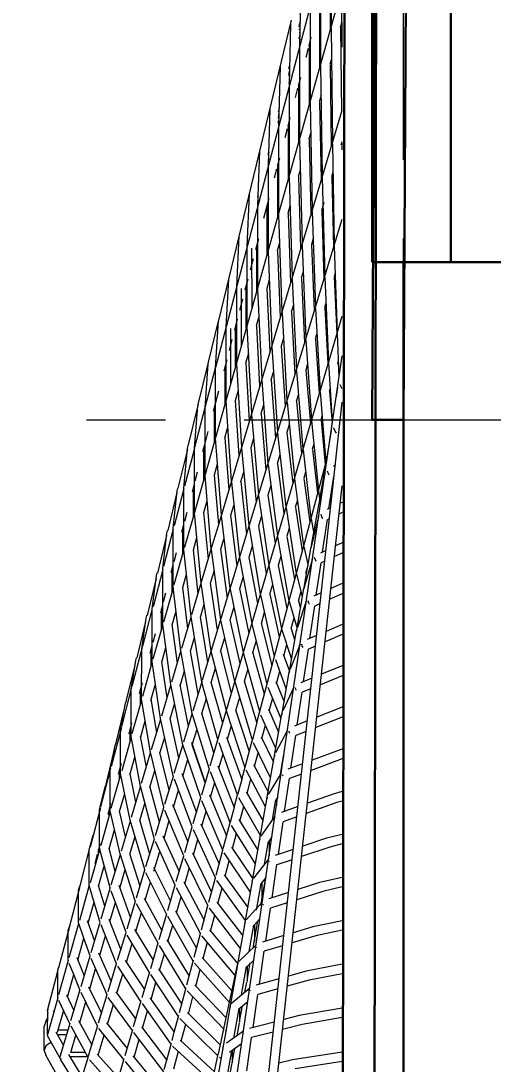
# Model space of a CAD drawing. Header units: millimetres. Extents: x 886808 to 1650903, y -1008069 to 230892.
# Drawn here: x 1015678 to 1017176, y -502840 to -499532 of the extents above; entities that cross this region are included whole.
import ezdxf
from ezdxf.xclip import XClip

# ---------------------------------------------------------------- set-up
doc = ezdxf.new("R2010")
doc.units = ezdxf.units.MM
doc.header["$XCLIPFRAME"] = 0
doc.linetypes.add('CENTER', pattern=[2, 1.25, -0.25, 0.25, -0.25])
doc.layers.get('0').update_dxf_attribs({"lineweight": 0})
for name, color, linetype, lineweight in [('8l NET TO', 8, 'Continuous', 9), ('A-Wall', 113, 'Continuous', 30), ('A_Dim', 8, 'Continuous', 5)]:
    doc.layers.add(name, color=color, linetype=linetype, lineweight=lineweight)
doc.styles.add('TIÊU ĐỀ', font='arial.ttf', dxfattribs={"height": 230})
doc.dimstyles.new('1-100', dxfattribs={"dimtxt": 230, "dimasz": 150, "dimexe": 150, "dimexo": 300, "dimgap": 90, "dimtad": 1, "dimdec": 0, "dimrnd": 5, "dimzin": 0, "dimtxsty": 'TIÊU ĐỀ', "dimblk": 'ARCHTICK', "dimcen": 100, "dimdle": 120, "dimclrd": 256, "dimclre": 256, "dimclrt": 2, "dimadec": 0, "dimazin": 0, "dimtfac": 1, "dimtdec": 0, "dimtix": 1, "dimtmove": 1, "dimatfit": 3, "dimldrblk": 'OPEN30', "dimfxl": 900, "dimtolj": 1, "dimtzin": 0, "dimlwd": 13, "dimlwe": 13, "dimarcsym": 1})

# ---------------------------------------------------------------- blocks, each defined once
blk = doc.blocks.new('_ArchTick')
at = {"color": 0, "linetype": 'ByBlock', "const_width": 0.15}
blk.add_lwpolyline([(-0.5, -0.5), (0.5, 0.5)], dxfattribs=at)
blk = doc.blocks.new('*D741')
at = {"layer": 'A_Dim', "lineweight": 13, "transparency": 16777216}
for p, q in [((1013607.9, -504817.1), (1013607.9, -500677.1)), ((1015585.4, -500797.1), (1013457.9, -500797.1)), ((1014602.1, -504697.1), (1013457.9, -504697.1))]:
    blk.add_line(p, q, dxfattribs=at)
at = {"layer": 'Defpoints', "color": 0, "transparency": 16777216}
for p in [(1013607.9, -500797.1), (1015885.4, -500797.1), (1014902.1, -504697.1)]:
    blk.add_point(p, dxfattribs=at)
at = {"layer": 'A_Dim', "lineweight": 13, "transparency": 16777216, "xscale": 150, "yscale": 150, "zscale": 150}
for p, rotation in [((1013607.9, -500797.1), 90), ((1013607.9, -504697.1), 270)]:
    blk.add_blockref('_ArchTick', p, dxfattribs=dict(at, rotation=rotation))
at = {"layer": 'A_Dim', "color": 2, "transparency": 16777216, "insert": (1013400.4, -502747.1), "char_height": 230, "attachment_point": 5, "rotation": 90, "style": 'TIÊU ĐỀ'}
blk.add_mtext('\\A1;3900', dxfattribs=at)
blk = doc.blocks.new('_Open30')
at = {"color": 0, "linetype": 'ByBlock', "lineweight": -2}
for p, q in [((-1, 0.268), (0, 0)), ((0, 0), (-1, -0.268)), ((0, 0), (-1, 0))]:
    blk.add_line(p, q, dxfattribs=at)
blk = doc.blocks.new('*D742')
at = {"layer": 'A_Dim', "lineweight": 13, "transparency": 16777216}
for p, q in [((1013607.9, -500917.1), (1013607.9, -499176.7)), ((1016505, -499296.7), (1013457.9, -499296.7)), ((1015585.4, -500797.1), (1013457.9, -500797.1))]:
    blk.add_line(p, q, dxfattribs=at)
at = {"layer": 'Defpoints', "color": 0, "transparency": 16777216}
for p in [(1013607.9, -499296.7), (1016805, -499296.7), (1015885.4, -500797.1)]:
    blk.add_point(p, dxfattribs=at)
at = {"layer": 'A_Dim', "lineweight": 13, "transparency": 16777216, "xscale": 150, "yscale": 150, "zscale": 150}
for p, rotation in [((1013607.9, -499296.7), 90), ((1013607.9, -500797.1), 270)]:
    blk.add_blockref('_ArchTick', p, dxfattribs=dict(at, rotation=rotation))
at = {"layer": 'A_Dim', "color": 2, "transparency": 16777216, "insert": (1013400.5, -500046.9), "char_height": 230, "attachment_point": 5, "rotation": 90, "style": 'TIÊU ĐỀ'}
blk.add_mtext('\\A1;1500', dxfattribs=at)
blk = doc.blocks.new('A$C41046D4A')
at = {"transparency": 33554636}
for p, q in [((7878.8, 6853.3), (8346.3, 5066)), ((8417, 4592.6), (7878.7, 6503.6)), ((7979.1, 6147.3), (7979.2, 6465.5)), ((7982.3, 6135.8), (7982.4, 6340)), ((8012.3, 6029.5), (8012.4, 6338)), ((8078.9, 6088.5), (8075.1, 6290.3)), ((7943.3, 5887), (7946, 6260.7)), ((8015.6, 6017.8), (8015.7, 6212.5)), ((8045.5, 5911.5), (8045.7, 6210.6)), ((7949.9, 6145.7), (7945.3, 6162.1)), ((8081.1, 6148.2), (8077.5, 6163)), ((8077.8, 6156.8), (8077.6, 6157.6)), ((8079.4, 6086.6), (8077.8, 6156.8)), ((8081.1, 6146.6), (8077.9, 6161.5)), ((8336.6, 5215.6), (8105.7, 6167.9)), ((8112.2, 5961.1), (8107.8, 6155.6)), ((7946.2, 5877.4), (7949.1, 6144.7)), ((7949.1, 6144.7), (7949.1, 6144.8)), ((7975.1, 5780.3), (7979.1, 6142.3)), ((8078, 6140.4), (8077.9, 6140.2)), ((8081.4, 6135.8), (8078, 6140.4)), ((8078.2, 6126.1), (8081.1, 6126.1)), ((8336.6, 4567.8), (7878.7, 6103.8)), ((8049.9, 6086.7), (8042.8, 6113.7)), ((8082, 6109.5), (8078.4, 6114.4)), ((8081.9, 6113.9), (8078.5, 6106.8)), ((8048.9, 5899.6), (8049, 6085.1)), ((8049, 6085.1), (8049, 6085.2)), ((8059.4, 6050.3), (8051.9, 6079.1)), ((8078.8, 5793.3), (8079, 6083.2)), ((7983.2, 6027.7), (7978, 6045.9)), ((7978.4, 5769.3), (7982.3, 6026.4)), ((7982.3, 6026.4), (7982.3, 6026.5)), ((8007, 5673.5), (8012.3, 6024)), ((8113.9, 6013), (8110.7, 6025.9)), ((8114.4, 5994.8), (8111.1, 6009.8)), ((8114.5, 5990.4), (8111.5, 5993.9)), ((8145.6, 5833.5), (8140.5, 6021)), ((8083.2, 5959.3), (8076.1, 5986.4)), ((8082.2, 5781.3), (8082.3, 5957.7)), ((8082.3, 5957.7), (8082.3, 5957.8)), ((8115.1, 5966.8), (8112, 5970.4)), ((8112.2, 5674.9), (8112.3, 5955.8)), ((8016.4, 5909.5), (8010.8, 5929.4)), ((8092.7, 5922.8), (8085.2, 5951.6)), ((8010.7, 5660.9), (8015.5, 5908)), ((8015.5, 5908), (8015.5, 5908.1)), ((8038.9, 5566.4), (8045.5, 5905.6)), ((8116.5, 5831.8), (8109.4, 5858.9)), ((8146.7, 5877.5), (8144.1, 5888.4)), ((8147.4, 5856.9), (8144.5, 5871.7)), ((8144.7, 5870.7), (8144.6, 5870.9)), ((8147, 5868.4), (8144.7, 5870.7)), ((8179, 5705.8), (8173.3, 5886.3)), ((8115.6, 5662.8), (8115.7, 5830.2)), ((8115.7, 5830.2), (8115.7, 5830.3)), ((8126.1, 5795.2), (8118.6, 5823.9)), ((8147.9, 5842), (8145, 5855.1)), ((8147.7, 5847), (8145.1, 5849.5)), ((8145.6, 5556.4), (8145.7, 5828.4)), ((8148.4, 5825.5), (8147.4, 5826.5)), ((7947.7, 5772.4), (7942.2, 5790.9)), ((8049.5, 5792), (8043.7, 5812.8)), ((8049.7, 5791.3), (8049.5, 5792)), ((7940.9, 5548.7), (7945.1, 5777.7)), ((7945.1, 5777.7), (7945.1, 5777.8)), ((7969.2, 5455.4), (7975.1, 5775.5)), ((8043.1, 5552.3), (8048.8, 5789.7)), ((8048.8, 5789.7), (8048.8, 5789.8)), ((8070.9, 5459.2), (8078.8, 5787.4)), ((8387.5, 4075.9), (7878.7, 5753.9)), ((8149.9, 5704.2), (8142.8, 5731.3)), ((8179.6, 5741.8), (8177.6, 5750.4)), ((8177.7, 5747.5), (8178.8, 5744)), ((8178.8, 5744), (8177.7, 5747.2)), ((8178.9, 5725.9), (8178.3, 5726.4)), ((8211.2, 5610.3), (8206, 5751.7)), ((8083.1, 5673), (8076.6, 5696.1)), ((8149, 5544.1), (8149.1, 5702.8)), ((8149.1, 5702.8), (8149.1, 5702.9)), ((8159.5, 5667.4), (8152, 5696.2)), ((8181, 5705), (8179, 5706.7)), ((8179, 5437.8), (8179.1, 5701.1)), ((7971.3, 5448.2), (7976.9, 5670.4)), ((7977.7, 5671.7), (7973.4, 5686.2)), ((7976.9, 5670.4), (7976.9, 5670.5)), ((7999.1, 5356.9), (8006.9, 5668.2)), ((8075.6, 5443.5), (8082.2, 5671.4)), ((8082.2, 5671.4), (8082.2, 5671.5)), ((8102.9, 5351.8), (8112.1, 5669.1)), ((8193, 5539.5), (8176.2, 5603.5)), ((8212.6, 5606), (8211.2, 5611.8)), ((8211.2, 5610.3), (8211.6, 5609.3)), ((8211.2, 5610.1), (8211.2, 5610.3)), ((8211.6, 5609.3), (8211.2, 5610.1)), ((8212.4, 5577.9), (8211.2, 5610.1)), ((8245.9, 5450), (8238.8, 5617)), ((8009.7, 5564.5), (8001.9, 5590.7)), ((8001.9, 5347.6), (8008.8, 5563)), ((8008.8, 5563), (8008.8, 5563.1)), ((8029, 5258.1), (8038.8, 5560.8)), ((8116.2, 5555.3), (8109.5, 5579.2)), ((8182.5, 5575.4), (8182.5, 5575.5)), ((8182.5, 5425.4), (8182.5, 5575.4)), ((8212.4, 5319), (8212.5, 5573.7)), ((8479.1, 1451.8), (7879.1, 5551.6)), ((8329.2, 1453), (7881.1, 5535.3)), ((8108.1, 5334.5), (8115.6, 5553.1)), ((8115.6, 5553.1), (8115.6, 5553.2)), ((8116.4, 5554.6), (8116.2, 5555.3)), ((8135, 5244.2), (8145.5, 5550.8)), ((8041.7, 5457.3), (8036, 5476.2)), ((8149.6, 5436.8), (8142.4, 5462.2)), ((8218.9, 5440.3), (8209.7, 5475.6)), ((8245.6, 5469.9), (8244.9, 5472.6)), ((8279.4, 5321.9), (8271.6, 5482.4)), ((7960.3, 5175.9), (7969.1, 5451.1)), ((8032.5, 5246.7), (8040.8, 5455.7)), ((8040.8, 5455.7), (8040.8, 5455.8)), ((8059, 5159.3), (8070.7, 5453.5)), ((8140.6, 5225.3), (8149, 5434.8)), ((8149, 5434.8), (8149, 5434.8)), ((8149.8, 5436.1), (8149.6, 5436.8)), ((8167.1, 5136.5), (8178.9, 5432.6)), ((8215.9, 5306.5), (8216, 5448)), ((8216, 5448), (8216, 5448.1)), ((8230.9, 5253.3), (8231, 5444.4)), ((8245.9, 5200.2), (8246, 5446.4)), ((8235.7, 5376.1), (8226.5, 5411.5)), ((7969.7, 5355.3), (7966.4, 5366.3)), ((8073.7, 5350), (8067.4, 5370.9)), ((8363.5, 3803), (7908.1, 5353.5)), ((7961.1, 5173.2), (7969, 5354)), ((7969, 5354), (7969, 5354)), ((7987.2, 5084.3), (7998.9, 5352.1)), ((8063.1, 5145.7), (8072.8, 5348.4)), ((8072.8, 5348.4), (8072.8, 5348.5)), ((8089, 5060.2), (8102.7, 5346.2)), ((8183.2, 5317.7), (8175.4, 5345.2)), ((8252.4, 5312.3), (8243.2, 5347.7)), ((8312.9, 5193.7), (8304.4, 5347.7)), ((8173.2, 5116), (8182.4, 5316.4)), ((8182.4, 5316.4), (8182.4, 5316.5)), ((8199.2, 5028.8), (8212.3, 5314.4)), ((8249.4, 5187.6), (8249.5, 5320.6)), ((8249.5, 5320.6), (8249.5, 5320.7)), ((8264.4, 5134.4), (8264.5, 5317)), ((8279.4, 5081.2), (8279.5, 5319.1)), ((8222.2, 2162.5), (7880, 5280.6)), ((7999.7, 5256.5), (7995.4, 5270.7)), ((8105.7, 5242.6), (8098.8, 5265.5)), ((8269.2, 5248), (8260, 5283.4)), ((7989, 5078.3), (7998.9, 5255.1)), ((7998.9, 5255.1), (7998.9, 5255.1)), ((8014.2, 4992.5), (8028.8, 5253.1)), ((8093.8, 5044.5), (8104.8, 5241.1)), ((8104.8, 5241.1), (8104.9, 5241.2)), ((8119.1, 4961.1), (8134.7, 5239)), ((8216.6, 5199.1), (8208.4, 5228.2)), ((8205.8, 5006.5), (8215.9, 5198.2)), ((8215.9, 5198.2), (8215.9, 5198.2)), ((8231.3, 4921), (8245.8, 5196.2)), ((8285.9, 5184.2), (8276.7, 5219.6)), ((8337.2, 5213.8), (8336.6, 5215.6)), ((8337.2, 5213.1), (8336.6, 5215.6)), ((8346.5, 5065.5), (8337.2, 5213.8)), ((8368.7, 5083.2), (8337.2, 5213.1)), ((7954.1, 5039.4), (7960.2, 5172.4)), ((8029.6, 5157.7), (8024.4, 5174.9)), ((8283, 5193.2), (8283, 5193.3)), ((8283, 5068.7), (8283, 5193.2)), ((8297.9, 5015.4), (8298, 5189.7)), ((8312.9, 4962.2), (8313, 5191.7)), ((8016.9, 4983.2), (8028.8, 5156.1)), ((8028.8, 5156.1), (8028.8, 5156.2)), ((8041.2, 4900.5), (8058.7, 5154.2)), ((8124.5, 4943.2), (8136.9, 5133.8)), ((8137.7, 5135.1), (8130.3, 5160)), ((8136.9, 5133.8), (8136.9, 5133.8)), ((8149.2, 4861.8), (8166.8, 5131.7)), ((8302.7, 5119.9), (8293.5, 5155.3)), ((8250, 5080.5), (8241.3, 5111.1)), ((7954.4, 5037.7), (7957.1, 5082)), ((7959.2, 5078.2), (7956.3, 5088.2)), ((7957.1, 5082), (7957.1, 5082)), ((7975.4, 4893.8), (7987, 5080.4)), ((8059.6, 5058.8), (8053.5, 5078.9)), ((8238.5, 4897), (8249.4, 5079.9)), ((8249.4, 5079.9), (8249.4, 5079.9)), ((8263.5, 4813.1), (8279.3, 5078)), ((8319.4, 5056), (8310.2, 5091.5)), ((8316.5, 5065.8), (8316.5, 5065.9)), ((8316.5, 4949.7), (8316.5, 5065.8)), ((8346.5, 5065.5), (8346.3, 5066)), ((8346.5, 5065.4), (8346.5, 5065.5)), ((8412.5, 4812.9), (8346.5, 5065.4)), ((8346.5, 4843.2), (8346.5, 5064.4)), ((8370, 5079.2), (8368.7, 5083.2)), ((8369.3, 5080.9), (8368.7, 5083.2)), ((8370.1, 5077.5), (8370, 5079.2)), ((8380, 4938.1), (8370.1, 5077.5)), ((8401.3, 4948.7), (8370.1, 5077.5)), ((8044.8, 4888.2), (8058.8, 5057.2)), ((8058.8, 5057.2), (8058.9, 5057.3)), ((8068.2, 4808.5), (8088.7, 5055.3)), ((8169.8, 5027.6), (8161.8, 5054.4)), ((7942.7, 4995), (7947.3, 5002.7)), ((7947.3, 5002.7), (7950.8, 5010.6)), ((7950.8, 5010.6), (7950.9, 5010.9)), ((7960.2, 5003.2), (7958.8, 5007.4)), ((7959.6, 5001.6), (7960.2, 5003.2)), ((7960.2, 5003.2), (7963.7, 4973.7)), ((7984.7, 4991.5), (7982.1, 5000.6)), ((8155.2, 4841.9), (8169.1, 5026.5)), ((8169.1, 5026.5), (8169.1, 5026.5)), ((8179.3, 4762.5), (8198.9, 5024.5)), ((7976, 4889.5), (7984, 4990.1)), ((7984, 4990.1), (7984, 4990.1)), ((7996.1, 4764.7), (8013.9, 4988.5)), ((8089.6, 4959.8), (8082.7, 4982.7)), ((8283.4, 4961.9), (8274.3, 4994.1)), ((8353, 4927.9), (8336.3, 4991.7)), ((8072.7, 4793), (8088.9, 4958.3)), ((8095.3, 4716.3), (8118.7, 4956.4)), ((8201.8, 4920.1), (8193.3, 4948.8)), ((8271.2, 4787.3), (8282.9, 4961.6)), ((8295.7, 4705.2), (8312.8, 4959.8)), ((8350, 4830.6), (8350, 4938.4)), ((8380, 4937.3), (8380, 4938.1)), ((8380, 4724.6), (8380, 4937.1)), ((8402.8, 4944.5), (8400.9, 4950.7)), ((8413.5, 4810.7), (8402.8, 4944.5)), ((8433.4, 4816.5), (8403, 4941.7)), ((7997.4, 4758.6), (8011, 4898.2)), ((8011.7, 4899.6), (8007.9, 4912.6)), ((8186, 4740.4), (8201.2, 4919.2)), ((8209.4, 4663.1), (8231.1, 4917.3)), ((7963.4, 4858.2), (7967.9, 4865.9)), ((7967.9, 4865.9), (7971.2, 4873.9)), ((7971.2, 4873.9), (7971.3, 4874.3)), ((7980.2, 4866.5), (7978.8, 4870.9)), ((7979.6, 4864.9), (7980.2, 4866.5)), ((7980.2, 4866.5), (7996.5, 4762.2)), ((8019.4, 4676.1), (8040.9, 4896.5)), ((8119.7, 4860.8), (8111.9, 4886.4)), ((8316.8, 4843.3), (8307.3, 4877.1)), ((8100.7, 4697.9), (8119, 4859.4)), ((8122.4, 4624.1), (8148.8, 4857.6)), ((8233.9, 4812.5), (8224.8, 4843.1)), ((8303.9, 4677.6), (8316.5, 4843.3)), ((8327.8, 4597.3), (8346.4, 4841.6)), ((8380, 4824.6), (8369.8, 4863.5)), ((8021.8, 4667), (8038, 4806.3)), ((8038.7, 4807.7), (8033.8, 4824.3)), ((8042.8, 4588.5), (8067.8, 4804.6)), ((8216.8, 4638.9), (8233.4, 4811.9)), ((8239.6, 4563.7), (8263.3, 4810)), ((8383.5, 4811), (8380, 4824.6)), ((8383.5, 4711.6), (8383.5, 4811)), ((8386.5, 4799.7), (8383.5, 4811)), ((8413.5, 4606.3), (8413.5, 4810.7)), ((8413.5, 4809.2), (8444.7, 4689.9)), ((8435.6, 4809.8), (8433, 4818.3)), ((8447, 4683.3), (8435.6, 4809.8)), ((8436, 4805.9), (8465.7, 4683.4)), ((8149.7, 4761.7), (8141.1, 4789.9)), ((7966.9, 4755.1), (7966.4, 4758.2)), ((7966.8, 4755.1), (7972.3, 4752.4)), ((7988.6, 4729.1), (7991.6, 4737.3)), ((7991.6, 4737.3), (7991.6, 4737.6)), ((8016.3, 4648), (7996.2, 4762.2)), ((7996.5, 4762.2), (7996.5, 4760.1)), ((7996.5, 4761.8), (7996.5, 4762.1)), ((7997.4, 4758.6), (7996.5, 4761.8)), ((8094.9, 4393.2), (7997.4, 4758.6)), ((8000.2, 4729.8), (7998.8, 4734.3)), ((8065.7, 4715.7), (8059.8, 4735.7)), ((8128.6, 4602.8), (8149.1, 4760.5)), ((8149.4, 4531.9), (8178.9, 4758.7)), ((8266, 4704.9), (8256.3, 4737.5)), ((8350.1, 4725.2), (8340.2, 4760.2)), ((8410.8, 4706.9), (8403.3, 4735.3)), ((7970.5, 4720.8), (7971.8, 4720.2)), ((7986.9, 4618), (7971.9, 4720.8)), ((7985.9, 4724.5), (7988.6, 4729.1)), ((7999.6, 4728.2), (8000.2, 4729.8)), ((8000.2, 4729.8), (8019.9, 4629.7)), ((8046.2, 4575.6), (8065, 4714.4)), ((8066.1, 4500.9), (8094.9, 4712.7)), ((8247.5, 4537.4), (8265.6, 4704.6)), ((8269.7, 4464.3), (8295.4, 4702.8)), ((8336.6, 4567.8), (8350, 4725)), ((8350.2, 4724.7), (8350.1, 4725.2)), ((8360, 4489.5), (8379.9, 4723.4)), ((8380, 4724.2), (8380, 4724.6)), ((7877.1, 4670.7), (7950.8, 4635.4)), ((8015.6, 4652), (8019.1, 4673.5)), ((8179.8, 4662.6), (8170.4, 4693.4)), ((8420, 4671.6), (8413.5, 4696.4)), ((8417, 4592.6), (8417, 4683)), ((8447.1, 4487.9), (8447, 4683.3)), ((8447, 4681.1), (8477.8, 4563.5)), ((8465.7, 4683.9), (8465.5, 4684.1)), ((8468.4, 4675.1), (8465.7, 4683.9)), ((8480.5, 4555.9), (8468.4, 4675.1)), ((8469, 4669.9), (8498.3, 4548.9)), ((7877.1, 4638.4), (7954.6, 4601.2)), ((8092.7, 4623.7), (8085.9, 4646.9)), ((8156.5, 4507.7), (8179.3, 4661.6)), ((8176.6, 4439.6), (8209.1, 4659.9)), ((8383.5, 4606.4), (8373.1, 4643.4)), ((7981.5, 4620.6), (7992.9, 4615.2)), ((8009.3, 4592.4), (8012, 4600.6)), ((8012, 4600.6), (8012, 4600.8)), ((8041.8, 4503.1), (8019.5, 4629.7)), ((8019.9, 4629.7), (8019.9, 4627.6)), ((8070.6, 4484.3), (8092.1, 4622.4)), ((8089.5, 4413.2), (8121.9, 4620.8)), ((8297.9, 4597.7), (8287.8, 4631.8)), ((8369.4, 4457.9), (8383.5, 4606.4)), ((8383.6, 4606.1), (8383.5, 4606.4)), ((8392.2, 4382.2), (8413.4, 4605.2)), ((8413.5, 4605.4), (8413.5, 4606.3)), ((8444.3, 4578.7), (8436.9, 4607.1)), ((7985.3, 4586.5), (7992, 4583.2)), ((8007, 4481), (7991.9, 4584.1)), ((8006.5, 4587.5), (8009.3, 4592.4)), ((8020.2, 4593.2), (8018.8, 4597.6)), ((8019.6, 4591.5), (8020.2, 4593.2)), ((8020.2, 4593.2), (8043.2, 4497.2)), ((8034.4, 4544.9), (8042.4, 4586)), ((8209.8, 4563.7), (8199.7, 4596.7)), ((8278.3, 4435.8), (8297.8, 4597.3)), ((8298, 4597.3), (8297.9, 4597.7)), ((8299.9, 4364.9), (8327.6, 4595.6)), ((8356.8, 4500.2), (8336.6, 4567.8)), ((8444, 4496.8), (8417, 4592.6)), ((8453.5, 4543.5), (8447, 4568.2)), ((7877.1, 4541.2), (7965.7, 4500.1)), ((8119.8, 4531.7), (8112.1, 4557.8)), ((8184.5, 4412.6), (8209.4, 4562.7)), ((8203.7, 4347.3), (8239.2, 4561)), ((8209.7, 4563.6), (8209.8, 4563.7)), ((8209.8, 4563.4), (8209.7, 4563.6)), ((8450.6, 4473.7), (8450.5, 4555.3)), ((8480.6, 4369.6), (8480.5, 4555.9)), ((8480.5, 4553), (8511.3, 4435.4)), ((8498.5, 4549.2), (8498.1, 4549.6)), ((8501.2, 4540.4), (8498.5, 4549.2)), ((8514, 4428.4), (8501.2, 4540.4)), ((8502, 4533.6), (8530.9, 4414.3)), ((7877.1, 4508.9), (7969.4, 4466.2)), ((8094.9, 4393.2), (8119.2, 4530.5)), ((8112.9, 4325.4), (8149, 4528.9)), ((8239.9, 4464.3), (8229.1, 4500)), ((8330.1, 4489.7), (8319.3, 4526.1)), ((8360, 4489.5), (8356.8, 4500.2)), ((8417, 4487.5), (8406, 4526.7)), ((7996.3, 4485.9), (8014, 4477.7)), ((8065.6, 4368.1), (8042.8, 4497.3)), ((8043.2, 4497.2), (8043.2, 4495.1)), ((8052.7, 4441), (8065.7, 4498.5)), ((8146.8, 4439.6), (8138.3, 4468.6)), ((8309.1, 4334.3), (8330, 4490)), ((8330, 4265.5), (8359.8, 4488.4)), ((8360, 4489.4), (8360, 4489.5)), ((8421.5, 4283.1), (8360, 4489.4)), ((8402.1, 4348), (8417, 4487.5)), ((8424.4, 4274.9), (8447.1, 4487.9)), ((8444.3, 4496), (8444, 4496.8)), ((8444.5, 4495.3), (8444.3, 4496)), ((8477.5, 4377.9), (8446.9, 4486.6)), ((8477.8, 4450.6), (8470.4, 4479)), ((8000, 4452), (8012.1, 4446.4)), ((8027, 4343.9), (8012, 4446.8)), ((8027.3, 4450.8), (8030, 4455.6)), ((8030, 4455.6), (8032.4, 4463.9)), ((8032.4, 4463.9), (8032.4, 4464)), ((8040.2, 4456.5), (8038.8, 4460.9)), ((8039.6, 4454.9), (8040.2, 4456.5)), ((8040.2, 4456.5), (8066.5, 4364.7)), ((8059.8, 4413.7), (8053, 4439.2)), ((8119.1, 4302.2), (8146.4, 4438.6)), ((8136.3, 4237.7), (8176.1, 4437)), ((8212.4, 4317.6), (8239.6, 4463.8)), ((8230.8, 4255), (8269.4, 4462.2)), ((8487, 4415.4), (8480.6, 4440.1)), ((7877.1, 4410.8), (7980.5, 4364.7)), ((8058.4, 4408.8), (8059.3, 4412.4)), ((8070.6, 4339.6), (8089.1, 4411)), ((8270, 4365.1), (8258.4, 4403.3)), ((8362.2, 4382.1), (8350.8, 4420.5)), ((8450.4, 4368.8), (8438.8, 4410.2)), ((8484, 4354.8), (8484, 4427.9)), ((8514.1, 4251.3), (8514, 4428.4)), ((8514, 4425), (8544.7, 4307.5)), ((8531.3, 4414.5), (8530.8, 4415.1)), ((8534, 4405.7), (8531.3, 4414.5)), ((8547.5, 4301), (8534, 4405.7)), ((7877.1, 4378.7), (7984.2, 4330.9)), ((8112.6, 4326.8), (8094.9, 4393.2)), ((8173.9, 4347.5), (8164.6, 4379.2)), ((8339.9, 4232.7), (8362.2, 4382.3)), ((8360.2, 4166.6), (8392.1, 4381.2)), ((8392.1, 4381.7), (8392.2, 4382.2)), ((8434.9, 4238.1), (8450.4, 4368.8)), ((8450.4, 4368.8), (8450.5, 4369.1)), ((8456.6, 4167.6), (8480.6, 4369.6)), ((8510.8, 4259.8), (8480.4, 4367.8)), ((8535.1, 4397.1), (8563.6, 4279.8)), ((8011.1, 4351), (8034.8, 4340.4)), ((8089.1, 4234.6), (8066.2, 4364.8)), ((8066.5, 4364.7), (8066.5, 4362.6)), ((8083.4, 4325.5), (8075, 4356.8)), ((8143.3, 4211.4), (8173.5, 4346.7)), ((8159.7, 4149.9), (8203.3, 4345.2)), ((8240.2, 4222.7), (8269.8, 4364.9)), ((8257.9, 4162.7), (8299.6, 4363.4)), ((8511.3, 4322.5), (8503.9, 4350.9)), ((8014.8, 4317.3), (8032.1, 4309.6)), ((8047.1, 4206.8), (8031.9, 4310.6)), ((8048.2, 4314.3), (8050.7, 4318.9)), ((8050.7, 4318.9), (8052.6, 4326.4)), ((8058.7, 4324.6), (8086.7, 4242)), ((8060.2, 4319.8), (8058.8, 4324.1)), ((8059.6, 4318.3), (8060.2, 4319.8)), ((8076.8, 4304.5), (8082.7, 4324.9)), ((8088.1, 4240.4), (8112.5, 4323.6)), ((8112.9, 4325.4), (8112.6, 4326.8)), ((8215.7, 3940), (8112.9, 4325.4)), ((8300, 4266), (8287.8, 4306.5)), ((8394.3, 4274.5), (8382.2, 4315)), ((8520.5, 4287.5), (8514.1, 4312)), ((7887, 4275.6), (7995.4, 4229)), ((8106.6, 4238.4), (8097.5, 4272.5)), ((8201.3, 4254), (8190.9, 4289.6)), ((8370.7, 4131.1), (8394.3, 4274.5)), ((8390.4, 4067.6), (8424.4, 4274.9)), ((8453.4, 4176), (8424.2, 4273.9)), ((8483.9, 4250.2), (8471.6, 4293.8)), ((8517.5, 4236), (8517.5, 4300.5)), ((8547.6, 4133), (8547.5, 4301)), ((8577.5, 4182.3), (8547.5, 4297)), ((8564, 4279.8), (8563.4, 4280.4)), ((8566.8, 4271), (8564, 4279.8)), ((8580.9, 4173.6), (8566.8, 4271)), ((7877.1, 4247.8), (7999.1, 4195.5)), ((8094.7, 4202.6), (8106.2, 4237.4)), ((8105.2, 4143), (8135.9, 4236.1)), ((8167.5, 4120.8), (8200.6, 4254.8)), ((8183.1, 4062.2), (8230.4, 4253.3)), ((8268.1, 4127.8), (8300, 4266)), ((8285, 4070.4), (8329.8, 4264.5)), ((8300, 4266), (8300, 4266)), ((8300.1, 4265.9), (8300, 4266)), ((8467.7, 4128.1), (8484, 4250.8)), ((8488.8, 4060.3), (8514.1, 4251.3)), ((8544.1, 4141.6), (8513.8, 4249.1)), ((8568.4, 4260), (8596.2, 4145.2)), ((8025.9, 4215.9), (8055.5, 4203.2)), ((8089.9, 4232.2), (8089, 4234.9)), ((8112.5, 4101.5), (8089.5, 4232.3)), ((8089.9, 4232.2), (8089.9, 4230)), ((8330.5, 4165.4), (8317.1, 4209.7)), ((8426.4, 4166.9), (8413.7, 4209.5)), ((8544.8, 4194.5), (8537.4, 4222.9)), ((8029.6, 4182.4), (8052.1, 4172.7)), ((8067.2, 4069.8), (8052.1, 4173.1)), ((8069.1, 4178), (8071.4, 4182.2)), ((8071.4, 4182.2), (8072.7, 4188.4)), ((8078.6, 4188.7), (8110, 4109.5)), ((8080.1, 4183.1), (8078.8, 4187.3)), ((8079.6, 4181.7), (8080.1, 4183.1)), ((8129.9, 4151.2), (8120, 4188)), ((8228.3, 4162.2), (8217.2, 4199.9)), ((8517.3, 4131.5), (8504.3, 4177.6)), ((8553.9, 4159.6), (8547.5, 4184)), ((8551, 4117.2), (8550.9, 4173.1)), ((8610.8, 4054.9), (8578.2, 4179.6)), ((8581, 4014.6), (8580.9, 4173.6)), ((8132.1, 4157.2), (8112.2, 4103.1)), ((8122.2, 4046.7), (8155.8, 4138.6)), ((8191.6, 4030.3), (8227.8, 4162.9)), ((8206.5, 3974.4), (8257.6, 4161.5)), ((8295.9, 4033), (8330.1, 4166.8)), ((8312.2, 3978.5), (8360, 4165.7)), ((8360.1, 4166.2), (8360.2, 4166.6)), ((8401.5, 4029.6), (8426.4, 4166.9)), ((8420.6, 3968.7), (8456.6, 4167.6)), ((8426.4, 4166.9), (8426.4, 4167.1)), ((8485.4, 4068.8), (8456.4, 4166.2)), ((8596.8, 4145.1), (8596.1, 4145.7)), ((8599.5, 4136.3), (8596.8, 4145.1)), ((8614.3, 4046.1), (8599.5, 4136.3)), ((7896.2, 4108.3), (8014, 4059.8)), ((7908.6, 4135), (8010.3, 4093.2)), ((8153.1, 4063.9), (8142.7, 4103.2)), ((8255, 4071.1), (8243.6, 4110.2)), ((8360.5, 4066.6), (8346.5, 4112.8)), ((8459.2, 4056.7), (8445.1, 4104.1)), ((8500.5, 4018.1), (8517.4, 4132.5)), ((8520.9, 3952.9), (8547.6, 4133)), ((8577.4, 4023.5), (8547.2, 4130.5)), ((8628.8, 4011), (8601.9, 4121.7)), ((8040.8, 4080.6), (8076.1, 4066.1)), ((8113.2, 4099.7), (8112.3, 4102.5)), ((8135.8, 3969.5), (8112.8, 4099.8)), ((8113.2, 4099.7), (8113.2, 4097.4)), ((8155.5, 4069.8), (8129.4, 4005.4)), ((8215.7, 3940), (8255, 4071)), ((8285, 4070.4), (8285, 4070.4)), ((8417.4, 3977.2), (8388.3, 4073.3)), ((8044.5, 4047.3), (8072.1, 4035.9)), ((8090.2, 4042), (8092.1, 4045.5)), ((8092.1, 4045.5), (8092.9, 4050.4)), ((8098.5, 4052.6), (8133.3, 3976.9)), ((8100.1, 4046.5), (8098.8, 4050.5)), ((8099.6, 4045.1), (8100.1, 4046.5)), ((8138.9, 3951.7), (8179.2, 4051.1)), ((8230, 3886.9), (8284.7, 4069.6)), ((8323.8, 3938.3), (8360.2, 4067.5)), ((8339.3, 3886.6), (8390.2, 4066.9)), ((8390.2, 4067), (8390.4, 4067.6)), ((8432.3, 3928.2), (8458.6, 4059.8)), ((8450.7, 3869.8), (8488.8, 4060.3)), ((8517.3, 3961.7), (8488.4, 4058.6)), ((8551.7, 4009.5), (8537, 4061.6)), ((8587.4, 4031.8), (8578.3, 4066.6)), ((8584.4, 3998.6), (8584.3, 4045.8)), ((8644.1, 3927.6), (8611.6, 4051.8)), ((8614.4, 3896.3), (8614.3, 4046.1)), ((8087.2, 3932.7), (8072.1, 4036.2)), ((8176.4, 3976.7), (8165.3, 4018.2)), ((8282.2, 3978.7), (8270, 4020.3)), ((8390.3, 3968.4), (8375.8, 4016)), ((8533.3, 3908.1), (8550.9, 4014.2)), ((8553.1, 3845.6), (8581, 4014.6)), ((8610.7, 3905.3), (8580.6, 4012)), ((8629.5, 4010.4), (8628.8, 4011)), ((8628.9, 4010.5), (8628.8, 4011)), ((8632.2, 4001.6), (8629.5, 4010.4)), ((7930.2, 3994.5), (8025.3, 3957.1)), ((8178.9, 3982.3), (8146.4, 3909.2)), ((8239.8, 3849.8), (8282.1, 3978.9)), ((8253.4, 3799.4), (8311.9, 3977.7)), ((8312.1, 3978.2), (8312.2, 3978.5)), ((8490.5, 3951.7), (8476.5, 3998.8)), ((8647.7, 3918.7), (8632.2, 4001.6)), ((8661.5, 3875.9), (8636.2, 3980.4)), ((7918.2, 3967.6), (8028.9, 3923.9)), ((8055.7, 3945.1), (8096.5, 3929)), ((8136.6, 3967.2), (8135.6, 3970.1)), ((8159.3, 3835.9), (8136.2, 3967.3)), ((8136.6, 3967.2), (8136.6, 3964.8)), ((8155.4, 3857.8), (8202.6, 3963.7)), ((8215.7, 3940), (8229.9, 3886.8)), ((8351.5, 3843.7), (8390.3, 3968.4)), ((8366.5, 3794.7), (8420.6, 3968.7)), ((8390.3, 3968.4), (8390.3, 3968.4)), ((8447.4, 3878.5), (8420.3, 3967.8)), ((8463, 3826.7), (8490.7, 3952.5)), ((8480.9, 3770.9), (8520.9, 3952.9)), ((8549.3, 3854.5), (8520.5, 3951)), ((8584, 3894.6), (8569.6, 3945.7)), ((8620.7, 3904.2), (8611.7, 3938.8)), ((8059.3, 3912), (8092.2, 3899)), ((8111.4, 3906.2), (8112.8, 3908.9)), ((8112.8, 3908.9), (8113.2, 3912.3)), ((8118.5, 3916.3), (8156.7, 3844.4)), ((8120.1, 3909.8), (8118.9, 3913.6)), ((8119.6, 3908.5), (8120.1, 3909.8)), ((8199.7, 3889.4), (8188.4, 3931.7)), ((8309.1, 3886.9), (8296.4, 3930.4)), ((8420.4, 3869.2), (8405.2, 3919.2)), ((8617.7, 3880.1), (8617.7, 3918.4)), ((8645, 3924.2), (8677.4, 3800.2)), ((8647.8, 3778), (8647.7, 3918.7)), ((7877.1, 3875.4), (7951.8, 3854)), ((8107.3, 3795.6), (8092.1, 3899.3)), ((8202.3, 3894.8), (8163.1, 3814.3)), ((8171.8, 3764.9), (8226, 3876.2)), ((8229.9, 3886.8), (8230, 3886.9)), ((8229.9, 3886.7), (8229.9, 3886.8)), ((8263.7, 3759.9), (8229.9, 3886.7)), ((8311.7, 3894.2), (8263.7, 3759.9)), ((8276.7, 3711.2), (8335.5, 3875.6)), ((8339.1, 3886), (8339.3, 3886.6)), ((8423.1, 3877.3), (8379.3, 3749.1)), ((8523.1, 3842.5), (8507.9, 3893.6)), ((8566.1, 3798), (8584.3, 3895.9)), ((8585.1, 3738.3), (8614.4, 3896.3)), ((8613.9, 3893.6), (8644, 3787)), ((8662.2, 3875.7), (8661.4, 3876.3)), ((8664.9, 3866.9), (8662.2, 3875.7)), ((7951.8, 3854), (8040.2, 3820.8)), ((8140.9, 3775.9), (8129.8, 3838.8)), ((8222.9, 3802.1), (8210.8, 3847.6)), ((8336.1, 3795.2), (8322.8, 3840.4)), ((8379.3, 3749.2), (8420.4, 3869.5)), ((8393.6, 3702.7), (8450.7, 3869.8)), ((8477.3, 3779.7), (8450.3, 3868.6)), ((8493.8, 3725.3), (8522.8, 3845.2)), ((8511, 3672), (8553.1, 3845.6)), ((8581.2, 3747.3), (8552.6, 3843.5)), ((8681, 3791.3), (8664.9, 3866.9)), ((8710.6, 3673.4), (8666.7, 3854.4)), ((7940.1, 3826.8), (8043.8, 3787.8)), ((8070.6, 3809.4), (8116.9, 3792)), ((8130.8, 3832.2), (8131.2, 3830.8)), ((8131.3, 3828.8), (8132.4, 3826.7)), ((8159.9, 3834.7), (8159, 3837.8)), ((8182.5, 3704.3), (8159.5, 3834.8)), ((8159.9, 3834.7), (8159.9, 3832.2)), ((8225.7, 3807.4), (8179.6, 3720.4)), ((8450.3, 3770.5), (8434.5, 3822.4)), ((8618.1, 3773.8), (8602.2, 3830.2)), ((8654.1, 3776.7), (8645.1, 3811.1)), ((8074.2, 3776.5), (8112.2, 3762.2)), ((8132.6, 3770.6), (8133.4, 3772.2)), ((8133.4, 3772.2), (8133.6, 3774.1)), ((8138.4, 3780), (8180, 3711.9)), ((8140, 3773.1), (8138.9, 3776.7)), ((8139.6, 3771.9), (8140, 3773.1)), ((8188, 3673), (8249.4, 3788.8)), ((8253.3, 3799), (8253.4, 3799.4)), ((8338.8, 3802.3), (8287.6, 3670.4)), ((8300.2, 3623.1), (8362.6, 3783.8)), ((8366.2, 3793.9), (8366.5, 3794.7)), ((8390.5, 3711.3), (8366.2, 3793.9)), ((8453.2, 3778.4), (8406.9, 3655.2)), ((8555, 3735.6), (8539.2, 3788.4)), ((8598.9, 3687.9), (8617.6, 3777.7)), ((8617.2, 3630.9), (8647.8, 3778)), ((8677.3, 3668.7), (8647.3, 3775.3)), ((8651.1, 3761.8), (8651.1, 3791)), ((8710.6, 3673.4), (8678.3, 3796.7)), ((8681.2, 3659.6), (8681, 3791.3)), ((8710.6, 3673.4), (8681.1, 3786.4)), ((7877.1, 3739.1), (7973.4, 3713.4)), ((8127.4, 3658.5), (8112.1, 3762.4)), ((8246.2, 3714.8), (8234.2, 3760.1)), ((8263.7, 3759.9), (8276.7, 3711.3)), ((8363, 3703.4), (8349.2, 3750.3)), ((8420.4, 3609.3), (8477.1, 3760.1)), ((8480.4, 3769.6), (8480.9, 3770.9)), ((8507.3, 3680.9), (8480.4, 3769.6)), ((8694.8, 3741), (8694.1, 3741.5)), ((8697.5, 3732.2), (8694.8, 3741)), ((7877.1, 3708.7), (7962.1, 3686)), ((7973.4, 3713.4), (8055.2, 3684.2)), ((8249.1, 3719.9), (8196, 3627.6)), ((8276.7, 3711.2), (8276.7, 3711.3)), ((8287.6, 3670.4), (8276.7, 3711.2)), ((8365.9, 3710.4), (8311.4, 3581)), ((8480.2, 3671.9), (8463.9, 3725.6)), ((8524.5, 3624), (8554.9, 3737.9)), ((8541.1, 3573), (8585.1, 3738.3)), ((8613.2, 3640.1), (8584.6, 3736.1)), ((8650.7, 3658.1), (8634.7, 3714.8)), ((8714.3, 3663.8), (8697.5, 3732.2)), ((7962.1, 3686), (8058.8, 3651.5)), ((8085.5, 3673.4), (8137.3, 3654.9)), ((8149.5, 3704.4), (8155.7, 3694.2)), ((8153.3, 3698.1), (8153.3, 3678.4)), ((8166.1, 3632.4), (8155.1, 3695.2)), ((8183.3, 3702.2), (8182.3, 3705.4)), ((8205.8, 3571.7), (8182.8, 3702.3)), ((8183.3, 3702.2), (8183.3, 3699.6)), ((8204, 3581.9), (8272.8, 3701.3)), ((8269.5, 3627.6), (8257.1, 3674.1)), ((8323.7, 3535.1), (8389.7, 3691.9)), ((8417.4, 3619.5), (8393.2, 3701.8)), ((8393.3, 3701.7), (8393.6, 3702.7)), ((8483.3, 3679.6), (8434.5, 3561.3)), ((8586.6, 3629.5), (8570.5, 3683.4)), ((8687.4, 3649.4), (8678.5, 3683.6)), ((8710.8, 3672.8), (8710.6, 3673.4)), ((8089.1, 3640.7), (8132.2, 3625.3)), ((8158.4, 3643.5), (8203.3, 3579.3)), ((8160, 3636.4), (8158.9, 3639.8)), ((8287.6, 3670.4), (8300, 3623.9)), ((8389.9, 3611.8), (8376, 3659.3)), ((8447.6, 3516.8), (8507.1, 3661.3)), ((8510.4, 3670.4), (8511, 3672)), ((8537.2, 3582.1), (8510.4, 3670.5)), ((8631.8, 3577.8), (8651, 3659.4)), ((8649.2, 3523.6), (8681.2, 3659.6)), ((8680.6, 3657.1), (8710.6, 3550.4)), ((8684.4, 3643.6), (8684.3, 3663.6)), ((8711.6, 3669.4), (8744.1, 3545.3)), ((8714.5, 3541.3), (8714.3, 3663.8)), ((8147.4, 3521.4), (8132.2, 3625.5)), ((8153.9, 3635.4), (8154, 3635.6)), ((8154, 3635.6), (8154, 3636.2)), ((8159.6, 3635.3), (8160, 3636.4)), ((8272.5, 3632.4), (8212.2, 3535.5)), ((8219.9, 3491.5), (8296.2, 3613.9)), ((8300.1, 3623.6), (8300, 3623.9)), ((8300.2, 3623.1), (8300.1, 3623.6)), ((8322.3, 3540.2), (8300.2, 3623.1)), ((8393, 3618.5), (8335.2, 3491.7)), ((8444.4, 3527.7), (8420.3, 3609.7)), ((8510, 3573.4), (8493.2, 3628.9)), ((8555.2, 3522.7), (8586.9, 3630.6)), ((8571.1, 3474.1), (8617.2, 3630.9)), ((8645.2, 3532.8), (8616.6, 3628.8)), ((7877.1, 3602), (7994.9, 3572.9)), ((8168.1, 3577.3), (8179, 3561.7)), ((8292.8, 3540.3), (8280, 3588)), ((8347.1, 3447.2), (8416.8, 3600.1)), ((8513.4, 3580.7), (8462.1, 3467.5)), ((8618.6, 3522.3), (8601.8, 3578.5)), ((8683.9, 3539.9), (8667.1, 3599.7)), ((8747.6, 3536.4), (8734.4, 3582.6)), ((7877.1, 3571.7), (7984.1, 3545.3)), ((7984.1, 3545.3), (8073.8, 3515)), ((7994.9, 3572.9), (8070.2, 3547.5)), ((8176.6, 3565.1), (8176.6, 3518.8)), ((8191, 3491.2), (8178.5, 3562.4)), ((8206.6, 3569.7), (8205.6, 3573.1)), ((8229.2, 3439.1), (8206.2, 3569.7)), ((8206.6, 3569.7), (8206.6, 3567)), ((8295.9, 3545), (8228.3, 3444.3)), ((8416.9, 3520.1), (8402.5, 3568.8)), ((8474.7, 3424.5), (8537.2, 3562.4)), ((8540.5, 3571.3), (8541.1, 3573)), ((8567.2, 3483.2), (8540.5, 3571.4)), ((8664.7, 3467.5), (8684.3, 3541.1)), ((8681.2, 3416.3), (8714.5, 3541.3)), ((8717.6, 3533.9), (8711.8, 3556.2)), ((8777.5, 3417.8), (8744.9, 3542.3)), ((8100.4, 3537.2), (8157.5, 3517.9)), ((8235.7, 3401.7), (8319.5, 3526.4)), ((8323.5, 3535.9), (8323.4, 3536.2)), ((8323.7, 3535.1), (8323.5, 3535.9)), ((8344.7, 3456.2), (8323.7, 3535.1)), ((8420.1, 3526.6), (8359, 3402.5)), ((8370.6, 3359.3), (8443.8, 3508.2)), ((8471.3, 3435.8), (8447.3, 3517.8)), ((8541.8, 3468.7), (8522.9, 3530.9)), ((8585.9, 3421.5), (8618.9, 3523.3)), ((8601.1, 3375.1), (8649.2, 3523.6)), ((8677.2, 3425.4), (8648.5, 3521.6)), ((8684.3, 3538.6), (8683.9, 3539.9)), ((8713.8, 3539), (8744, 3432)), ((8717.6, 3525.6), (8717.6, 3536.3)), ((8728.3, 3493), (8720.7, 3522.2)), ((8747.7, 3422.9), (8747.6, 3536.4)), ((8104, 3504.8), (8152.2, 3488.4)), ((8167.5, 3384.2), (8152, 3490.1)), ((8174.5, 3498.9), (8174.6, 3499)), ((8174.6, 3499), (8174.6, 3499.9)), ((8178.4, 3507.1), (8226.6, 3446.8)), ((8179.9, 3499.8), (8179, 3502.8)), ((8179.6, 3498.7), (8179.9, 3499.8)), ((8316, 3453), (8303, 3501.8)), ((8443.8, 3428.5), (8428.7, 3479.9)), ((8543.4, 3481.9), (8489.6, 3373.7)), ((8717.4, 3421.2), (8699.4, 3484.9)), ((7877.1, 3464.2), (8016.5, 3432.4)), ((8186.9, 3448.4), (8202.3, 3429.1)), ((8203.3, 3359.4), (8187.2, 3448.1)), ((8319.3, 3457.5), (8244.2, 3353.7)), ((8346.9, 3448.2), (8346.7, 3448.6)), ((8347.1, 3447.2), (8346.9, 3448.2)), ((8367.6, 3370.4), (8347.1, 3447.2)), ((8501.8, 3332.1), (8567.2, 3463.6)), ((8570.5, 3472.3), (8571.1, 3474.1)), ((8597.2, 3384.3), (8570.5, 3472.5)), ((8650.5, 3415.2), (8633, 3473.7)), ((7877.1, 3434), (8006.1, 3404.6)), ((8016.5, 3432.4), (8085.3, 3410.5)), ((8200, 3432), (8200, 3375)), ((8216.8, 3344.6), (8201.8, 3429.7)), ((8230, 3437.2), (8228.9, 3440.8)), ((8252.7, 3305.4), (8229.5, 3437.2)), ((8230, 3437.2), (8230, 3434.4)), ((8251.5, 3312.5), (8342.9, 3439)), ((8339.3, 3365.8), (8326, 3415.6)), ((8447.1, 3434.7), (8382.8, 3313.5)), ((8394, 3271.4), (8470.8, 3416.3)), ((8498.3, 3343.9), (8474.3, 3425.6)), ((8569.8, 3376.5), (8552.4, 3433.8)), ((8653.6, 3424), (8616.6, 3320.4)), ((8680.5, 3414.4), (8681.2, 3416.3)), ((8709.2, 3318), (8680.5, 3414.4)), ((8697.5, 3357.2), (8717.5, 3422.9)), ((8713.1, 3308.9), (8747.7, 3422.9)), ((8747.8, 3418.3), (8747.1, 3421)), ((8777.4, 3313.5), (8747.1, 3420.9)), ((8750.8, 3407.8), (8750.8, 3408.9)), ((8778.1, 3417.7), (8775.3, 3425.9)), ((8780.8, 3408.9), (8778.1, 3417.7)), ((8778.1, 3415.4), (8810.9, 3290.2)), ((8780.9, 3304.6), (8780.8, 3408.9)), ((8006.1, 3404.6), (8088.8, 3378.2)), ((8115.4, 3400.8), (8177.8, 3381)), ((8200.3, 3375.9), (8200, 3375)), ((8470.7, 3336.9), (8455.7, 3387.8)), ((8573.4, 3383), (8517.1, 3280.1)), ((8600.5, 3373.4), (8601.1, 3375.1)), ((8664.3, 3368.9), (8677.4, 3405.6)), ((8677.4, 3405.6), (8677.5, 3405.8)), ((8118.9, 3368.6), (8172.3, 3351.6)), ((8187.6, 3247.1), (8172.3, 3351.6)), ((8172.3, 3351.6), (8172.3, 3351.6)), ((8195, 3362.2), (8195.1, 3362.4)), ((8195.1, 3362.4), (8195.1, 3363.3)), ((8198.3, 3370.6), (8249.9, 3314.2)), ((8199.9, 3363.1), (8199, 3365.9)), ((8199.6, 3362.1), (8199.9, 3363.1)), ((8342.6, 3370), (8260.1, 3263.7)), ((8267.1, 3223.8), (8366.2, 3351.5)), ((8370.2, 3360.7), (8370.1, 3361.1)), ((8370.6, 3359.3), (8370.2, 3360.7)), ((8390.9, 3283), (8370.6, 3359.3)), ((8474.1, 3342.8), (8470.7, 3336.9)), ((8528.9, 3239.9), (8597.2, 3364.8)), ((8627.2, 3285.4), (8600.5, 3373.5)), ((8630.5, 3274.4), (8664.3, 3368.9)), ((8682.3, 3308.6), (8664.3, 3368.9)), ((8750.4, 3303.9), (8731.7, 3370.3)), ((7877.1, 3325.6), (8038.1, 3291.8)), ((8206, 3318), (8225.6, 3296.6)), ((8227.7, 3225.1), (8212, 3311.5)), ((8362.6, 3278.5), (8349, 3329.3)), ((8470.7, 3336.9), (8406.5, 3224.5)), ((8417.4, 3183.6), (8497.8, 3324.5)), ((8525.3, 3252), (8501.3, 3333.7)), ((8599.6, 3278.1), (8581.8, 3336.7)), ((8685.5, 3316.7), (8647.1, 3219.7)), ((8712.4, 3307.2), (8713.1, 3308.9)), ((8753.5, 3312.7), (8730.5, 3246.8)), ((7877.1, 3295.5), (8028.1, 3263.8)), ((8038.1, 3291.8), (8100.3, 3273.2)), ((8223.4, 3299.1), (8223.4, 3246.7)), ((8239.9, 3213.4), (8225.2, 3297.1)), ((8253.4, 3304.7), (8252.2, 3308.4)), ((8275.9, 3173.9), (8252.8, 3304.7)), ((8253.4, 3304.7), (8253.4, 3301.7)), ((8365.9, 3282.6), (8276, 3174.5)), ((8497.6, 3245.3), (8482.3, 3297.3)), ((8603.3, 3284.2), (8544.6, 3186.5)), ((8660.6, 3175.2), (8709.3, 3298.5)), ((8741.3, 3210.5), (8712.4, 3307.2)), ((8763.9, 3256), (8780.3, 3303)), ((8780.3, 3303), (8780.9, 3304.6)), ((8810.7, 3195), (8780.3, 3303)), ((8811.2, 3290.3), (8810, 3293.2)), ((8813.9, 3281.4), (8811.2, 3290.3)), ((8811.2, 3288.7), (8844.2, 3162.5)), ((8814, 3186.2), (8813.9, 3281.4)), ((8028.1, 3263.8), (8103.8, 3241.2)), ((8130.4, 3264.2), (8198, 3244)), ((8223.6, 3247.5), (8223.4, 3246.7)), ((8284, 3137.3), (8389.6, 3264.1)), ((8385.8, 3191.3), (8372, 3243)), ((8393.6, 3272.9), (8393.4, 3273.5)), ((8394, 3271.4), (8393.6, 3272.9)), ((8414.2, 3195.5), (8394, 3271.4)), ((8501.1, 3250.9), (8430.2, 3135.6)), ((8556, 3147.6), (8627.1, 3265.9)), ((8657.2, 3186.3), (8630.4, 3274.7)), ((8714, 3202), (8695.6, 3263.8)), ((8744.4, 3200.1), (8763.9, 3256)), ((8783.4, 3186.7), (8763.9, 3256)), ((8133.9, 3232.2), (8192.4, 3214.7)), ((8207.6, 3110), (8192.3, 3214.7)), ((8215.5, 3225.7), (8215.6, 3225.9)), ((8215.6, 3225.9), (8215.6, 3226.6)), ((8218.3, 3234), (8273.2, 3181.7)), ((8219.8, 3226.4), (8219.1, 3228.9)), ((8219.5, 3225.5), (8219.8, 3226.4)), ((8440.8, 3095.9), (8524.8, 3232.6)), ((8552.3, 3160.1), (8528.3, 3241.8)), ((8629.4, 3179.7), (8611.3, 3239.6)), ((8717.3, 3209.5), (8677.6, 3119)), ((7877.1, 3186.2), (8059.6, 3151.3)), ((8225.2, 3186.7), (8248.9, 3164.1)), ((8246.7, 3120.5), (8236.3, 3177.7)), ((8275.8, 3175.1), (8275, 3178.6)), ((8389.3, 3195.1), (8294.5, 3088.8)), ((8302.4, 3052.6), (8412.9, 3176.6)), ((8417, 3185.3), (8416.8, 3186)), ((8417.4, 3183.6), (8417, 3185.3)), ((8437.6, 3108), (8417.4, 3183.6)), ((8524.5, 3153.7), (8508.9, 3206.7)), ((8633.2, 3185.3), (8572, 3093)), ((8690.7, 3076.1), (8741.2, 3191.3)), ((8744.4, 3200.1), (8744.4, 3200.2)), ((8773.3, 3103), (8744.4, 3200.1)), ((8786.6, 3194.5), (8763.2, 3136.9)), ((8813.6, 3185), (8814, 3186.2)), ((8813.6, 3185), (8813.6, 3185)), ((8813.6, 3185), (8844.2, 3076.4)), ((7877.1, 3156.2), (8050.1, 3123.1)), ((8059.6, 3151.3), (8115.4, 3135.7)), ((8246.7, 3167.8), (8246.7, 3118.4)), ((8264.1, 3076), (8248.2, 3166.4)), ((8276.7, 3172.2), (8275.5, 3176.1)), ((8299.2, 3041.2), (8276.2, 3172.2)), ((8276.7, 3170.9), (8276.5, 3171.7)), ((8276.7, 3172.2), (8276.7, 3169.1)), ((8282.8, 3143), (8276.7, 3170.9)), ((8409.1, 3104), (8395.1, 3156.6)), ((8528, 3159.1), (8453.9, 3046.8)), ((8579.4, 3068), (8555.3, 3149.9)), ((8583.1, 3055.4), (8657, 3167.1)), ((8687.3, 3087.3), (8660.4, 3175.9)), ((8745.8, 3095.5), (8726.9, 3158.8)), ((8796.2, 3141.2), (8810.4, 3176.1)), ((8810.4, 3176.1), (8810.5, 3176.3)), ((8844.3, 3162.8), (8844, 3163.5)), ((8847, 3153.9), (8844.3, 3162.8)), ((8847, 3152), (8844.3, 3162.2)), ((8847, 3067.8), (8847, 3153.9)), ((8878.8, 3030.6), (8847, 3152)), ((8050.1, 3123.1), (8118.9, 3103.9)), ((8145.4, 3127.3), (8218.2, 3107)), ((8253.2, 3085.1), (8247.5, 3116.3)), ((8319.5, 2974), (8283.1, 3141.3)), ((8464.2, 3008.1), (8551.7, 3140.7)), ((8551.3, 3062.2), (8535.5, 3116.1)), ((8659.2, 3081.4), (8640.7, 3142.5)), ((8776.5, 3092.5), (8796.2, 3141.2)), ((8816.4, 3069.6), (8796.2, 3141.2)), ((8148.9, 3095.5), (8212.7, 3077.7)), ((8227.7, 2972.8), (8212.3, 3077.8)), ((8236.1, 3089.4), (8236, 3089.8)), ((8236, 3089.2), (8236.1, 3089.4)), ((8238.3, 3097.5), (8296.5, 3049.1)), ((8239.8, 3089.7), (8239.1, 3092)), ((8239.5, 3089), (8239.8, 3089.7)), ((8412.5, 3107.6), (8313.1, 3003.2)), ((8320.8, 2968), (8436.1, 3089.2)), ((8440.3, 3097.7), (8440.1, 3098.5)), ((8440.8, 3095.9), (8440.3, 3097.7)), ((8460.9, 3020.5), (8440.8, 3095.9)), ((8663, 3086.5), (8599.5, 2999.6)), ((8717.3, 2988.1), (8690.3, 3077.3)), ((8749.1, 3102.3), (8708.2, 3018.4)), ((8720.7, 2977), (8772.9, 3084)), ((8805.4, 2995.3), (8776.3, 3093.2)), ((7877.1, 3046.2), (8081.1, 3010.7)), ((8244.6, 3054.5), (8272.2, 3031.5)), ((8432.8, 3015), (8418.1, 3070.2)), ((8554.9, 3067.2), (8477.5, 2958.1)), ((8487.6, 2920.5), (8578.6, 3048.8)), ((8606.4, 2976), (8582.3, 3058.1)), ((8610.1, 2963.3), (8686.8, 3068.2)), ((8689.1, 2983.1), (8670.1, 3045.4)), ((8777.5, 2989.1), (8758.2, 3053.9)), ((8819.7, 3076.3), (8796, 3026.8)), ((8808.6, 2984.9), (8843.5, 3058.1)), ((8846.8, 3067.1), (8846.7, 3067.2)), ((8846.8, 3067.1), (8847, 3067.8)), ((8846.8, 3067.1), (8878.7, 2953.7)), ((7877.1, 3016.2), (8072.1, 2982.3)), ((8270.1, 2992), (8261.1, 3041.5)), ((8270.1, 3034.1), (8270.1, 2990)), ((8288.2, 2939.4), (8271.8, 3032.7)), ((8300.1, 3039.7), (8298.8, 3043.8)), ((8300.1, 3036.5), (8299.5, 3039.7)), ((8300.1, 3039.7), (8300.1, 3036.5)), ((8309, 2986.2), (8300.1, 3036.5)), ((8435.8, 3020.2), (8331.7, 2917.7)), ((8463.6, 3010.2), (8463.4, 3011.1)), ((8578.2, 2970.7), (8562.1, 3025.6)), ((8847.7, 2958.6), (8828.1, 3028.1)), ((8858.6, 3025.1), (8860.7, 3025.6)), ((8877.3, 3030), (8878.8, 3030.4)), ((8877.3, 3018.6), (8879.9, 3026.6)), ((8878.8, 3030.6), (8878.8, 3030.4)), ((8880, 3026.5), (8878.8, 3030.4)), ((8878.8, 3030.4), (8880, 3026.8)), ((8880, 3026.8), (8879.9, 3026.6)), ((8880, 3026.5), (8880, 3026.8)), ((8880, 3026.5), (8880, 2995.2)), ((8072.1, 2982.3), (8134, 2966.3)), ((8081.1, 3010.7), (8130.5, 2998)), ((8160.5, 2990.2), (8238.4, 2970.1)), ((8278.4, 2946.5), (8270.8, 2988.2)), ((8313.4, 2960.7), (8309, 2986.2)), ((8339.1, 2883.3), (8459.4, 3001.7)), ((8455.6, 2929.6), (8441.2, 2983.8)), ((8464.2, 3008.1), (8463.6, 3010.2)), ((8477.5, 2958.1), (8464.2, 3008.1)), ((8692.8, 2987.6), (8626.9, 2906.2)), ((8738.7, 2917.8), (8720.2, 2978.7)), ((8780.8, 2995.1), (8738.7, 2917.8)), ((8838.7, 2883.8), (8808.1, 2986.3)), ((8885.2, 2991.5), (8877.3, 3004.1)), ((8877.3, 2997.2), (8880, 2995.3)), ((8877.3, 2997.1), (8880, 2995.3)), ((8880, 2995.2), (8885.2, 2991.5)), ((8880, 2995.2), (8885.2, 2991.4)), ((8880, 2949.8), (8880, 2995.2)), ((8885.2, 2991.5), (8885.2, 2991.4)), ((8885.2, 2991.4), (8890, 2976.8)), ((8163.9, 2958.6), (8233, 2940.7)), ((8256.5, 2952.9), (8256.5, 2953.1)), ((8256.5, 2952.8), (8256.5, 2952.9)), ((8258.3, 2961.1), (8311.5, 2922.7)), ((8259.8, 2953.1), (8259.1, 2955.1)), ((8259.5, 2952.4), (8259.8, 2953.1)), ((8313.4, 2960.7), (8315.8, 2962.9)), ((8322.6, 2908.6), (8313.4, 2960.7)), ((8319.8, 2972.5), (8337.9, 2889.2)), ((8483.6, 2935.4), (8477.5, 2958.1)), ((8581.7, 2975.3), (8501.2, 2869.5)), ((8511, 2832.8), (8605.4, 2956.9)), ((8633.5, 2883.8), (8609.2, 2966.4)), ((8637.2, 2871.2), (8716.5, 2969.3)), ((8718.9, 2884.8), (8699.6, 2948.4)), ((8750.7, 2878), (8804.6, 2976.7)), ((8805.9, 2894), (8789.5, 2949)), ((8814.8, 2964), (8846.2, 2964)), ((8819, 2949.8), (8847.8, 2949.8)), ((8828.9, 2916.6), (8852.4, 2957.7)), ((8852.6, 2958), (8852.4, 2957.7)), ((8877, 2940.9), (8878.5, 2945)), ((8878.4, 2944.9), (8877.1, 2941)), ((8878.5, 2953.6), (8878.7, 2953.6)), ((8878.5, 2945.2), (8880, 2949.4)), ((8878.5, 2945.2), (8878.5, 2945)), ((8878.7, 2953.7), (8878.7, 2953.6)), ((8878.7, 2953.6), (8880, 2949.8)), ((8880, 2949.8), (8879.9, 2949.6)), ((8880, 2949.4), (8880, 2949.8)), ((8890, 2899.8), (8890, 2976.8)), ((8247.8, 2835.7), (8232.4, 2940.9)), ((8264, 2921.6), (8302.2, 2894.1)), ((8459, 2932.7), (8350.2, 2832.3)), ((8357.5, 2798.7), (8482.6, 2914.2)), ((8484.2, 2932.9), (8483.6, 2935.4)), ((8484.5, 2931.9), (8484.2, 2932.9)), ((8509.2, 2839.4), (8486.7, 2923.7)), ((8605.1, 2879.2), (8588.7, 2935)), ((8746.9, 2890.7), (8738.7, 2917.8)), ((8837.2, 2871.2), (8876.9, 2940.7)), ((8867.1, 2923.5), (8872.7, 2923.5)), ((8872.7, 2923.5), (8872.7, 2923.5)), ((8872.7, 2923.5), (8885.2, 2914.4)), ((8876.9, 2940.7), (8877.1, 2941)), ((8876.9, 2940.7), (8877, 2940.9)), ((8877.1, 2941), (8877, 2940.9)), ((8877, 2940.9), (8877, 2940.9)), ((8885.2, 2914.4), (8890, 2899.8)), ((8885.2, 2914.4), (8890, 2899.8)), ((8885.2, 2914.4), (8885.2, 2914.4)), ((7877.1, 2905.4), (8102.6, 2870.2)), ((8303.4, 2808.7), (8285.7, 2906)), ((8293.4, 2900.4), (8293.5, 2861.7)), ((8312.2, 2803.3), (8295.3, 2899.1)), ((8323.4, 2907.2), (8322.1, 2911.4)), ((8345.9, 2776), (8322.8, 2907.2)), ((8323.4, 2907.2), (8323.4, 2903.9)), ((8356.3, 2804.2), (8338.1, 2888.1)), ((8478.9, 2842.3), (8464.2, 2897.3)), ((8608.5, 2883.4), (8524.8, 2780.9)), ((8722.5, 2888.8), (8654.3, 2812.8)), ((8747.4, 2888.9), (8746.9, 2890.7)), ((8750.2, 2879.7), (8747.4, 2888.9)), ((8750.7, 2878), (8750.2, 2879.7)), ((8751.7, 2879.8), (8807.5, 2879.8)), ((8759.5, 2894), (8805.9, 2894)), ((8769.2, 2817.2), (8812.1, 2887.3)), ((8812.1, 2887.3), (8812.2, 2887.4)), ((8812.3, 2887.7), (8812.2, 2887.4)), ((8838.3, 2883.7), (8838.7, 2883.8)), ((8838.6, 2883.8), (8840, 2879.8)), ((8838.7, 2883.8), (8840, 2879.8)), ((8840, 2879.8), (8839.9, 2879.6)), ((8845.3, 2815.3), (8885.3, 2885.1)), ((8890, 2899.8), (8885.3, 2885.1)), ((7877.1, 2875.5), (8094.1, 2841.6)), ((8102.6, 2870.2), (8145.7, 2860)), ((8293.7, 2862.3), (8293.5, 2861.7)), ((8328.7, 2873.7), (8334, 2878.5)), ((8534.3, 2745.2), (8632.2, 2865)), ((8688.7, 2695.8), (8636.1, 2874.8)), ((8664.2, 2779.1), (8746.2, 2870.4)), ((8778.7, 2785.9), (8750.7, 2878)), ((8777.2, 2773.1), (8836.9, 2870.7)), ((8836.9, 2870.7), (8837, 2870.9)), ((8837.2, 2871), (8837, 2870.9)), ((8838.5, 2875.1), (8837.2, 2871.1)), ((8837.2, 2871.1), (8837.2, 2871)), ((8838.5, 2875.3), (8838.5, 2875.1))]:
    blk.add_line(p, q, dxfattribs=at)

msp = doc.modelspace()

# ---------------------------------------------------------------- linework, layer by layer
at = {"layer": '8l NET TO', "color": 251, "linetype": 'CENTER', "ltscale": 1000, "true_color": 0x636466, "transparency": 33554636}
for p, q in [((1016892.5, -515972.4), (1016892.5, -497387.9)), ((1012386.7, -500797.1), (1056226.2, -500797.1))]:
    msp.add_line(p, q, dxfattribs=at)
at = {"layer": 'A-Wall', "transparency": 33554636}
for p, q in [((1016792.5, -498496.7), (1016792.5, -500297.1)), ((1017042.5, -500280.6), (1017042.5, -498496.7)), ((1016792.5, -500297.1), (1016842.5, -500297.1)), ((1016842.5, -500297.1), (1016917.5, -500297.1)), ((1016917.5, -500297.1), (1016942.5, -500297.1)), ((1016942.5, -500297.1), (1017042.5, -500297.1)), ((1017042.5, -500292), (1017042.5, -500280.6)), ((1017042.5, -500292), (1017042.5, -500297.1)), ((1017042.5, -500297.1), (1017217.5, -500297.1))]:
    msp.add_line(p, q, dxfattribs=at)
msp.add_lwpolyline([(1016805, -498496.7), (1016905, -498496.7), (1016892.5, -500797.1), (1016792.5, -500797.1)], close=True, dxfattribs=at)
for points in [[(1016692.5, -508247.1), (1016705, -499296.7), (1016805, -499296.7), (1016792.5, -508247.1)], [(1016892.5, -504497.1), (1016892.5, -500297.1), (1047322.5, -500297.1)]]:
    msp.add_lwpolyline(points, dxfattribs=at)

# ---------------------------------------------------------------- block references
at = {"layer": 'A_Dim', "transparency": 33554636}
ref = msp.add_blockref('A$C41046D4A', (1024642.5, -505697.1), dxfattribs=dict(at, xscale=-1))
XClip(ref).set_block_clipping_path([(7944.7052059199, 1241.2648953073), (9874.5397718078, 7773.7172164002)])

# ---------------------------------------------------------------- dimensions: what is measured, and where the dimension line sits
for base, p1, p2, picture, middle in [((1013607.9, -499296.7), (1015885.4, -500797.1), (1016805, -499296.7), '*D742', (1013400.5, -500046.9)), ((1013607.9, -500797.1), (1014902.1, -504697.1), (1015885.4, -500797.1), '*D741', (1013400.4, -502747.1))]:
    dim = msp.add_linear_dim(base=base, p1=p1, p2=p2, angle=90, dimstyle='1-100', override={"dimscale": 1}, dxfattribs=at)
    dim.commit()
    dim.dimension.update_dxf_attribs({"geometry": picture, "text_midpoint": middle})

doc.saveas('drawing.dxf')
